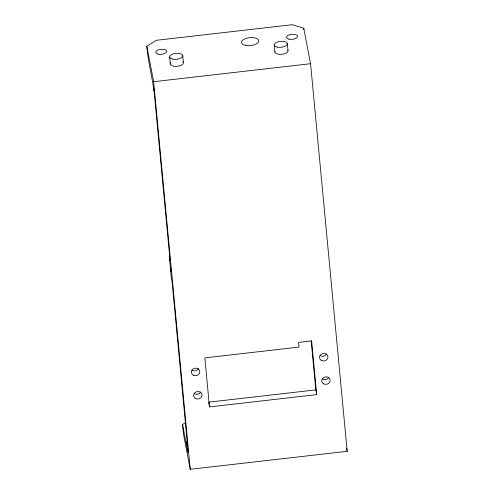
<?xml version="1.0" encoding="UTF-8"?>
<svg xmlns="http://www.w3.org/2000/svg" width="494" height="494" viewBox="0 0 494 494"><rect width="100%" height="100%" fill="white"/><g stroke="black" fill="none" stroke-linecap="round" stroke-linejoin="round"><path stroke-width="0.74" d="M182.545 424.488L187.664 451.09L186.788 441.753L187.584 445.891L172.036 281.271L171.239 277.134L169.257 256.12L170.053 260.258L154.511 95.645C152.837 79.04 148.157 62.868 146.823 46.22L156.376 40.292L292.374 24.7L303.742 28.232L310.572 63.707L347.177 451.312L190.258 469.3L183.428 433.825L182.545 424.488L185.725 422.512M146.823 46.22L153.659 81.695L310.572 63.707M208.567 402.178L315.796 389.889L316.71 394.62L209.481 406.908L209.221 405.555M346.597 448.293L347.177 451.312M208.696 402.857L208.962 404.209M303.742 28.232L303.878 29.665M287.335 43.577L288.002 50.579M316.71 394.62L311.634 340.916L298.561 342.41L299 347.084L204.849 357.878L209.481 406.908M311.152 340.73L315.796 389.889M274.263 45.078L274.923 52.08M182.724 55.569L183.385 62.571M169.652 57.069L170.313 64.072M153.659 81.695L190.258 469.3M182.891 61.694A6.589 3.001 -5.4 0 1 176.901 66.332A6.589 3.001 -5.4 0 1 170.763 62.652M287.829 50.129A6.589 3.001 -5.4 0 1 282.031 54.284A6.589 3.001 -5.4 0 1 274.917 51.611M328.843 377.299A4.218 3.748 -10.9 0 1 322.168 378.7M326.639 353.951A4.218 3.748 -10.9 0 1 319.964 355.353M200.694 391.989A4.218 3.748 -10.9 0 1 194.025 393.391M198.489 368.641A4.218 3.748 -10.9 0 1 191.814 370.043M153.486 86.53L153.974 90.717L153.486 86.53M170.572 267.495L171.06 271.675L170.603 267.538M187.664 448.453L188.152 452.634L187.664 448.453M288.947 39.15A5.533 2.519 -5.4 0 0 297.53 36.593A5.533 2.519 -5.4 0 0 289.62 34.734A5.533 2.519 -5.4 0 0 288.947 39.15M158.185 54.142A5.533 2.519 -5.4 0 0 166.768 51.58A5.533 2.519 -5.4 0 0 158.852 49.721A5.533 2.519 -5.4 0 0 158.185 54.142M245.567 45.331A8.694 3.958 -5.4 0 0 258.844 41.132A8.694 3.958 -5.4 0 0 246.148 38.409A8.694 3.958 -5.4 0 0 245.567 45.331M195.63 398.572A4.218 3.748 -10.9 0 0 202.003 395.181A4.218 3.748 -10.9 0 0 195.785 392.051A4.218 3.748 -10.9 0 0 195.63 398.572M193.426 375.224A4.218 3.748 -10.9 0 0 199.798 371.828A4.218 3.748 -10.9 0 0 193.574 368.697A4.218 3.748 -10.9 0 0 193.426 375.224M323.78 383.881A4.218 3.748 -10.9 0 0 330.153 380.491A4.218 3.748 -10.9 0 0 323.934 377.36A4.218 3.748 -10.9 0 0 323.78 383.881M321.575 360.534A4.218 3.748 -10.9 0 0 327.948 357.137A4.218 3.748 -10.9 0 0 321.724 354.007A4.218 3.748 -10.9 0 0 321.575 360.534M172.517 59.089A6.589 3.001 -5.4 0 0 182.737 56.038A6.589 3.001 -5.4 0 0 173.314 53.827A6.589 3.001 -5.4 0 0 172.517 59.089M277.128 47.097A6.589 3.001 -5.4 0 0 287.347 44.046A6.589 3.001 -5.4 0 0 277.924 41.836A6.589 3.001 -5.4 0 0 277.128 47.097"/></g></svg>
